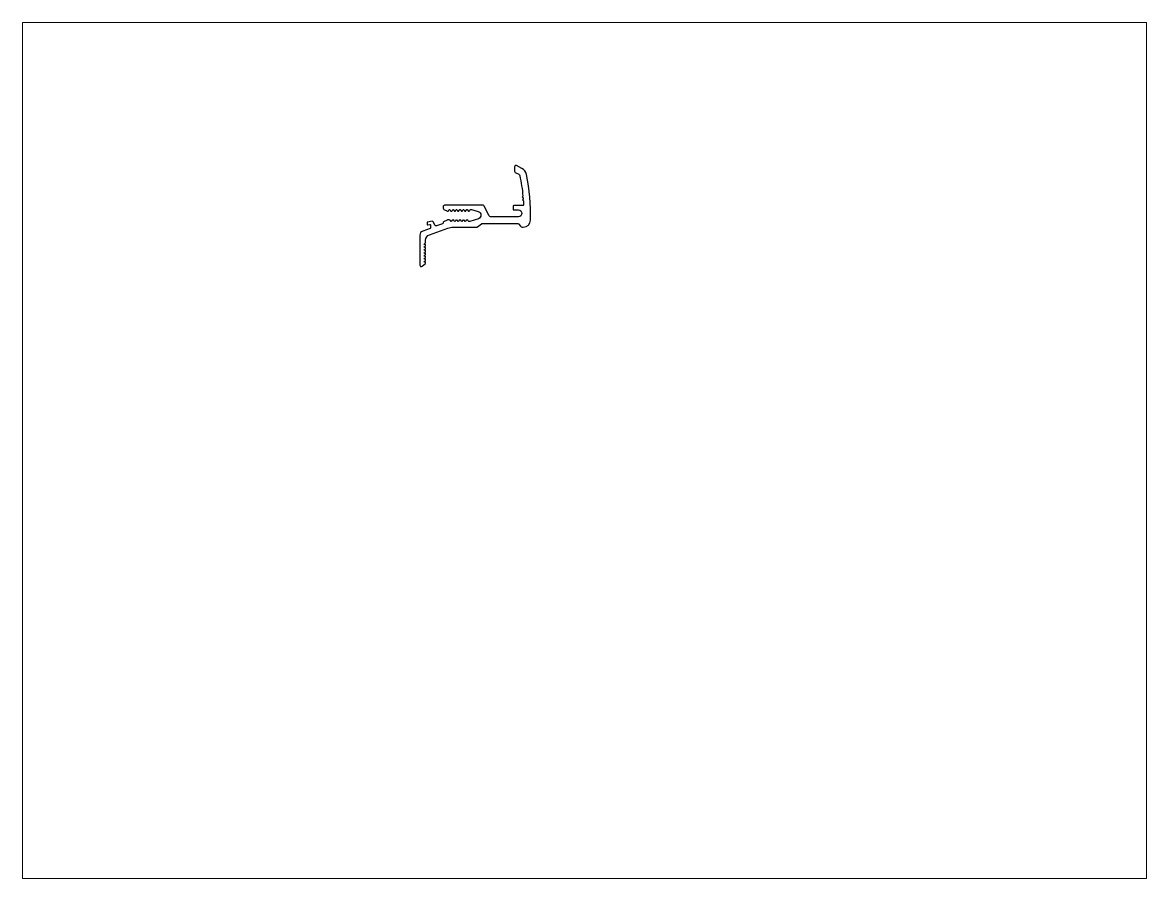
# Paper-space layout 'Layout1' of a CAD drawing. Extents: x 27 to 240, y 20 to 183.
# The model-space entities are those that its viewports show. They can reach past a viewport. Long polylines and large blocks are cut down to what shows.
import ezdxf

# ---------------------------------------------------------------- set-up
doc = ezdxf.new("R2010")
doc.units = 0
doc.header["$LTSCALE"] = 15
doc.layers.get('0').update_dxf_attribs({"linetype": 'CONTINUOUS'})
doc.layers.add('LAYER3', color=3, linetype='CONTINUOUS')

msp = doc.modelspace()

# ---------------------------------------------------------------- linework, layer by layer
at = {"layer": 'LAYER3', "color": 0}
msp.add_lwpolyline([(135.69, 199.07), (135.39, 199.07), (135.9, 199.55, 0.677033), (135.69, 200.07), (135.39, 200.07), (135.9, 200.55, 0.677033), (135.69, 201.07), (135.39, 201.07), (135.9, 201.55, 0.205258), (135.99, 201.77), (135.99, 202.48, -0.315299), (137.31, 204.36), (143.66, 206.67, -0.087489), (145.37, 206.97), (153.49, 206.97, 0.168085), (153.8, 207.08), (155.18, 208.16, -0.168085), (155.49, 208.27), (167.58, 208.27, -0.250385), (167.99, 208.05), (168.49, 207.3, 0.250385), (169.11, 206.97), (169.49, 206.97, 0.407759), (171.99, 209.41, 0.056445), (170.56, 225.1, 0.222927), (169.04, 227.15), (167.23, 228.11, 0.566198), (166.49, 227.67), (166.49, 226.2, 0.276978), (166.76, 225.76), (167.95, 225.12, -0.222927), (168.31, 224.64, -0.026146), (169.38, 217.64), (169.1, 217.37), (169.43, 217.04, -0.001445), (169.47, 216.65), (169.19, 216.37), (169.52, 216.04, -0.005022), (169.6, 214.69, -0.430434), (169.3, 214.37), (166.29, 214.37, 0.414214), (165.99, 214.07), (165.99, 213.17, 0.414214), (166.29, 212.87), (167.84, 212.87, -1), (167.84, 210.57), (158.3, 210.57, -0.281324), (157.85, 210.84), (156.13, 214.2, 0.281324), (155.68, 214.47), (142.49, 214.47, 0.414214), (141.99, 213.97), (141.99, 213.49, 0.293762), (142.28, 213.04), (143.47, 212.5, 0.374796), (143.84, 212.61), (144.11, 213.02, -0.55051), (144.27, 213.02), (144.54, 212.61, 0.55051), (145.04, 212.61), (145.31, 213.02, -0.55051), (145.47, 213.02), (145.74, 212.61, 0.55051), (146.24, 212.61), (146.51, 213.02, -0.55051), (146.67, 213.02), (146.94, 212.61, 0.55051), (147.44, 212.61), (147.71, 213.02, -0.55051), (147.87, 213.02), (148.14, 212.61, 0.55051), (148.64, 212.61), (148.91, 213.02, -0.55051), (149.07, 213.02), (149.34, 212.61, 0.55051), (149.84, 212.61), (150.11, 213.02, -0.55051), (150.27, 213.02), (150.54, 212.61, 0.55051), (151.04, 212.61), (151.19, 212.84, -0.335866), (151.75, 213.05), (154.06, 212.36, -0.731984), (154.1, 209.88), (151.17, 208.9, -0.345582), (150.59, 209.1), (150.44, 209.33, 0.55051), (149.94, 209.33), (149.67, 208.92, -0.55051), (149.51, 208.92), (149.24, 209.33, 0.55051), (148.74, 209.33), (148.47, 208.92, -0.55051), (148.31, 208.92), (148.04, 209.33, 0.55051), (147.54, 209.33), (147.27, 208.92, -0.55051), (147.11, 208.92), (146.84, 209.33, 0.55051), (146.34, 209.33), (146.07, 208.92, -0.55051), (145.91, 208.92), (145.64, 209.33, 0.55051), (145.14, 209.33), (144.87, 208.92, -0.55051), (144.71, 208.92), (144.5, 209.24, 0.257066), (144.08, 209.47), (143.63, 209.47, 0.107385), (143.43, 209.43), (142.17, 208.85, 0.293762), (141.99, 208.58), (141.99, 208.4, -0.315299), (141.79, 208.12), (139.76, 207.38, -0.40858), (139.12, 207.67), (138.73, 208.69, 0.358523), (138.18, 209), (136.66, 208.74, 0.36397), (136.49, 208.54), (136.49, 207.93, 0.466308), (136.73, 207.73), (137.46, 207.86, -0.466308), (137.69, 207.67), (137.69, 206.73, -0.315299), (137.56, 206.54), (134.98, 205.64, 0.315299), (133.99, 204.23), (133.99, 193.97, 0.647308), (134.82, 193.6), (135.89, 194.55, 0.689459), (135.69, 195.07), (135.39, 195.07), (135.9, 195.55, 0.677033), (135.69, 196.07), (135.39, 196.07), (135.9, 196.55, 0.677033), (135.69, 197.07), (135.39, 197.07), (135.9, 197.55, 0.677033), (135.69, 198.07), (135.39, 198.07), (135.9, 198.55, 0.677033)], format="xyb", close=True, dxfattribs=at)

psp = doc.layouts.get("Layout1")

# ---------------------------------------------------------------- viewports
at = {"layer": '0', "color": 0, "linetype": 'BYBLOCK', "ltscale": 0.05}
psp.add_viewport(center=(133.35, 101.6), size=(213.36, 162.56), view_center_point=(190.51, 130.3), view_height=293.8955, dxfattribs=at)

doc.saveas('drawing.dxf')
